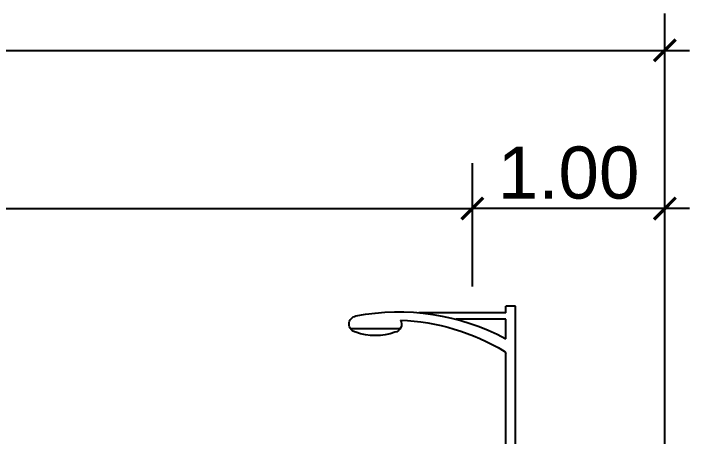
# Model space of a CAD drawing. Header units: millimetres. Extents: x 603733 to 1211550, y 1310999 to 2622648.
# Drawn here: x 604437.87 to 604456.98, y 1311071.88 to 1311083.83 of the extents above; entities that cross this region are included whole.
import ezdxf

# ---------------------------------------------------------------- set-up
doc = ezdxf.new("R2010")
doc.units = ezdxf.units.MM
doc.layers.add('datos y tabla de areas', color=170, linetype='Continuous')
doc.styles.add('MINIMO', font='arial.ttf', dxfattribs={"height": 3.6})

# ---------------------------------------------------------------- blocks, each defined once
blk = doc.blocks.new('A$C42CB68AE')
at = {"color": 0, "linetype": 'ByBlock'}
for p, q in [((0.102, 9.246), (0.254, 9.246)), ((0.102, 0.759), (0.102, 9.246)), ((0.254, 9.144), (0.254, 9.246)), ((0.254, 9.144), (1.611, 9.144)), ((0.254, 8.738), (0.254, 9.042)), ((0.254, 9.042), (1.028, 9.042)), ((1.902, 8.89), (2.67, 8.89)), ((0.254, 0.759), (0.254, 8.502)), ((0, 0), (0.102, 0.759)), ((0.102, 0.762), (0.254, 0.762)), ((0.356, 0), (0.254, 0.759)), ((0, 0), (0.356, 0))]:
    blk.add_line(p, q, dxfattribs=at)
for centre, radius, start, end in [((1.921, 5.641), 3.517, 79.015, 118.2901), ((2.565, 8.966), 0.13, 281.3099, 78.6901), ((2.049, 5.575), 3.458, 92.5676, 120.781), ((2.007, 8.966), 0.13, 150.6255, 258.6901), ((2.286, 9.703), 0.916, 250.56, 289.44), ((0.305, 8.502), 0.0508, 120.781, 180)]:
    blk.add_arc(centre, radius, start, end, dxfattribs=at)
blk = doc.blocks.new('_ArchTick')
at = {"color": 0, "linetype": 'ByBlock', "const_width": 0.15}
blk.add_lwpolyline([(-0.5, -0.5), (0.5, 0.5)], dxfattribs=at)

msp = doc.modelspace()

# ---------------------------------------------------------------- linework, layer by layer
at = {"layer": 'datos y tabla de areas'}
for p, q in [((604456.287, 1311058.809), (604456.287, 1311083.827)), ((604412.079, 1311082.784), (604456.984, 1311082.784)), ((604450.846, 1311076.116), (604450.846, 1311079.601)), ((604418.2, 1311078.317), (604450.846, 1311078.317)), ((604456.984, 1311078.317), (604450.846, 1311078.317))]:
    msp.add_line(p, q, dxfattribs=at)

# ---------------------------------------------------------------- block references
at = {"layer": 'datos y tabla de areas', "xscale": 0.6136390145690037, "yscale": 0.6136390145690037, "zscale": 0.6136390145690037}
for p in [(604456.287, 1311082.784), (604450.846, 1311078.317), (604456.287, 1311078.317)]:
    msp.add_blockref('_ArchTick', p, dxfattribs=at)
at = {"layer": 'datos y tabla de areas', "xscale": 0.6136390145690037, "yscale": 0.6136390145690037, "zscale": 0.6136390145690037, "rotation": 180}
for p in [(604450.846, 1311078.317), (604456.287, 1311078.317)]:
    msp.add_blockref('_ArchTick', p, dxfattribs=at)
at = {"layer": 'datos y tabla de areas', "color": 0, "xscale": -1.813874425490154, "yscale": 1.813874425490154, "zscale": 7.255495823569266}
msp.add_blockref('A$C42CB68AE', (604452.249, 1311058.788), dxfattribs=at)

# ---------------------------------------------------------------- texts
at = {"layer": 'datos y tabla de areas', "color": 7, "insert": (604453.566, 1311079.323), "char_height": 1.4727, "attachment_point": 5, "style": 'MINIMO'}
msp.add_mtext('\\A1;1.00', dxfattribs=at)

doc.saveas('drawing.dxf')
